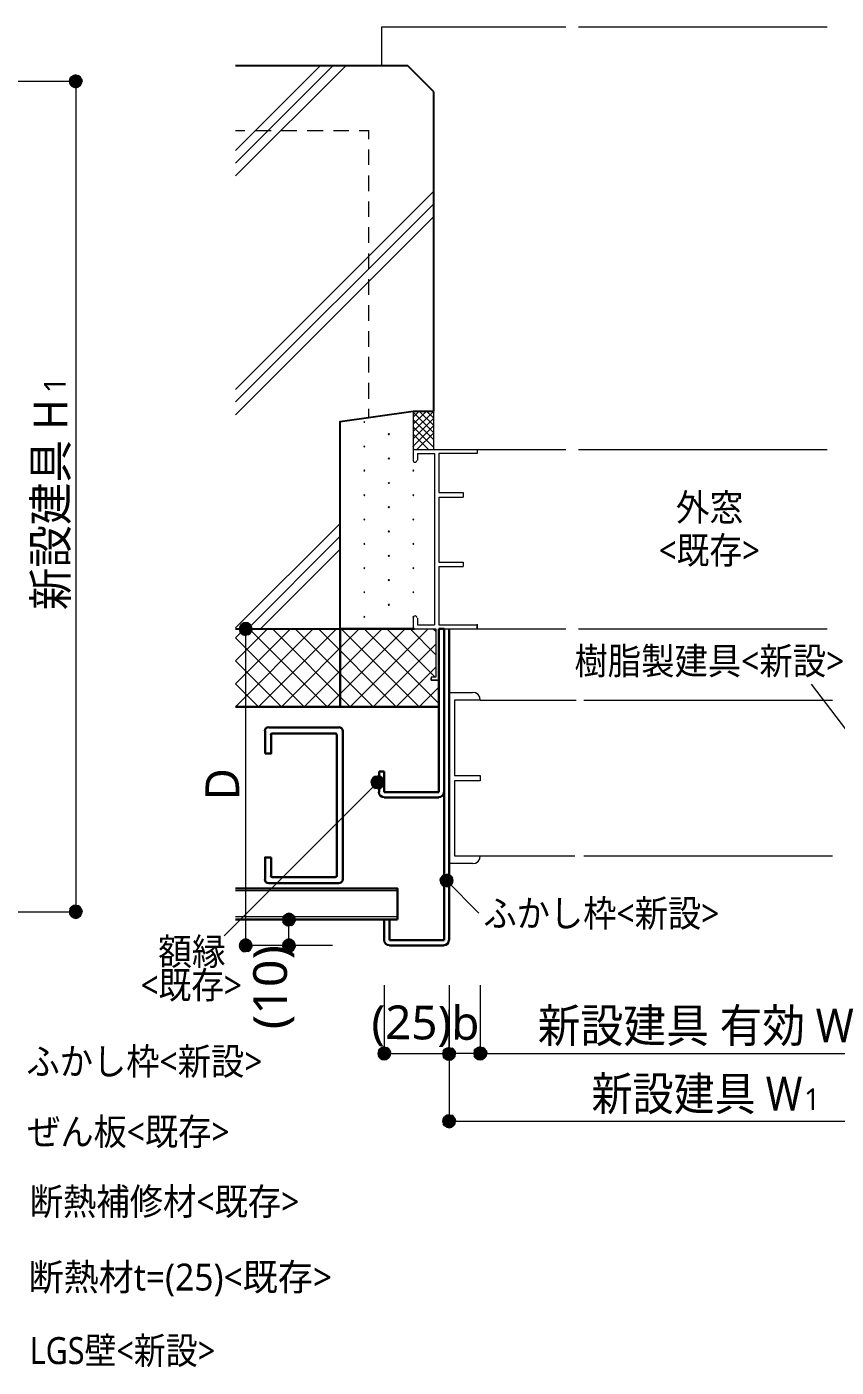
# Model space of a CAD drawing. Header units: millimetres. Extents: x 0 to 420, y 0 to 297.
# Drawn here: x 99.9 to 162.3, y 111.3 to 214.6 of the extents above; entities that cross this region are included whole.
import ezdxf
from ezdxf.enums import TextEntityAlignment as Align

# ---------------------------------------------------------------- set-up
doc = ezdxf.new("R2010")
doc.units = ezdxf.units.MM
doc.styles.add('kst32b', font='NotoSansJP-Variable.ttf')

msp = doc.modelspace()

# ---------------------------------------------------------------- hatches: boundary and pattern name
h = msp.add_hatch(color=7)
h.paths.add_polyline_path([(103.51, 210.88), (103.34, 210.78), (103.7, 210.44), (103.51, 210.88)])
h.paths.add_polyline_path([(103.34, 210.78), (103.7, 210.44), (103.23, 210.63), (103.34, 210.78)])
h.paths.add_polyline_path([(103.7, 210.44), (103.23, 210.63), (103.19, 210.44), (103.7, 210.44)])
h = msp.add_hatch(color=7)
h.paths.add_polyline_path([(104.03, 210.78), (103.89, 210.88), (103.7, 210.44), (104.03, 210.78)])
h.paths.add_polyline_path([(103.89, 210.88), (103.7, 210.44), (103.7, 210.93), (103.89, 210.88)])
h.paths.add_polyline_path([(103.7, 210.44), (103.7, 210.93), (103.51, 210.88), (103.7, 210.44)])
h = msp.add_hatch(color=7)
h.paths.add_polyline_path([(104.14, 210.25), (104.18, 210.44), (103.7, 210.44), (104.14, 210.25)])
h.paths.add_polyline_path([(104.18, 210.44), (103.7, 210.44), (104.14, 210.63), (104.18, 210.44)])
h.paths.add_polyline_path([(103.7, 210.44), (104.14, 210.63), (104.03, 210.78), (103.7, 210.44)])
h = msp.add_hatch(color=7)
h.paths.add_polyline_path([(103.19, 210.44), (103.23, 210.25), (103.7, 210.44), (103.19, 210.44)])
h.paths.add_polyline_path([(103.23, 210.25), (103.7, 210.44), (103.34, 210.08), (103.23, 210.25)])
h.paths.add_polyline_path([(103.7, 210.44), (103.34, 210.08), (103.51, 209.97), (103.7, 210.44)])
for points in [[(103.51, 209.97), (103.7, 209.93), (103.7, 210.44), (103.51, 209.97)], [(125.94, 184.21), (125.92, 184.19), (125.9, 184.17), (125.92, 184.15), (125.94, 184.13), (125.96, 184.15), (125.98, 184.17), (125.96, 184.19), (125.94, 184.21)], [(129.71, 184.21), (129.69, 184.19), (129.67, 184.17), (129.69, 184.15), (129.71, 184.13), (129.73, 184.15), (129.75, 184.17), (129.73, 184.19), (129.71, 184.21)], [(127.83, 183.28), (127.8, 183.26), (127.78, 183.24), (127.8, 183.22), (127.83, 183.2), (127.85, 183.22), (127.87, 183.24), (127.85, 183.26), (127.83, 183.28)], [(125.94, 182.33), (125.92, 182.31), (125.9, 182.29), (125.92, 182.27), (125.94, 182.24), (125.96, 182.27), (125.98, 182.29), (125.96, 182.31), (125.94, 182.33)], [(129.71, 182.33), (129.69, 182.31), (129.67, 182.29), (129.69, 182.27), (129.71, 182.24), (129.73, 182.27), (129.75, 182.29), (129.73, 182.31), (129.71, 182.33)], [(127.83, 181.4), (127.8, 181.38), (127.78, 181.36), (127.8, 181.33), (127.83, 181.31), (127.85, 181.33), (127.87, 181.36), (127.85, 181.38), (127.83, 181.4)], [(125.94, 180.47), (125.92, 180.45), (125.9, 180.42), (125.92, 180.4), (125.94, 180.38), (125.96, 180.4), (125.98, 180.42), (125.96, 180.45), (125.94, 180.47)], [(129.71, 180.47), (129.69, 180.45), (129.67, 180.42), (129.69, 180.4), (129.71, 180.38), (129.73, 180.4), (129.75, 180.42), (129.73, 180.45), (129.71, 180.47)], [(127.83, 179.51), (127.8, 179.49), (127.78, 179.47), (127.8, 179.45), (127.83, 179.43), (127.85, 179.45), (127.87, 179.47), (127.85, 179.49), (127.83, 179.51)], [(125.94, 178.58), (125.92, 178.56), (125.9, 178.54), (125.92, 178.52), (125.94, 178.5), (125.96, 178.52), (125.98, 178.54), (125.96, 178.56), (125.94, 178.58)], [(129.71, 178.58), (129.69, 178.56), (129.67, 178.54), (129.69, 178.52), (129.71, 178.5), (129.73, 178.52), (129.75, 178.54), (129.73, 178.56), (129.71, 178.58)], [(125.94, 176.7), (125.92, 176.68), (125.9, 176.66), (125.92, 176.64), (125.94, 176.61), (125.96, 176.64), (125.98, 176.66), (125.96, 176.68), (125.94, 176.7)], [(127.83, 177.65), (127.8, 177.63), (127.78, 177.61), (127.8, 177.59), (127.83, 177.57), (127.85, 177.59), (127.87, 177.61), (127.85, 177.63), (127.83, 177.65)], [(129.71, 176.7), (129.69, 176.68), (129.67, 176.66), (129.69, 176.64), (129.71, 176.61), (129.73, 176.64), (129.75, 176.66), (129.73, 176.68), (129.71, 176.7)], [(127.83, 175.77), (127.8, 175.75), (127.78, 175.73), (127.8, 175.7), (127.83, 175.68), (127.85, 175.7), (127.87, 175.73), (127.85, 175.75), (127.83, 175.77)], [(125.94, 174.84), (125.92, 174.82), (125.9, 174.79), (125.92, 174.77), (125.94, 174.75), (125.96, 174.77), (125.98, 174.79), (125.96, 174.82), (125.94, 174.84)], [(129.71, 174.84), (129.69, 174.82), (129.67, 174.79), (129.69, 174.77), (129.71, 174.75), (129.73, 174.77), (129.75, 174.79), (129.73, 174.82), (129.71, 174.84)], [(127.83, 173.91), (127.8, 173.88), (127.78, 173.86), (127.8, 173.84), (127.83, 173.82), (127.85, 173.84), (127.87, 173.86), (127.85, 173.88), (127.83, 173.91)], [(125.94, 172.95), (125.92, 172.93), (125.9, 172.91), (125.92, 172.89), (125.94, 172.87), (125.96, 172.89), (125.98, 172.91), (125.96, 172.93), (125.94, 172.95)], [(129.71, 172.95), (129.69, 172.93), (129.67, 172.91), (129.69, 172.89), (129.71, 172.87), (129.73, 172.89), (129.75, 172.91), (129.73, 172.93), (129.71, 172.95)], [(127.83, 172.02), (127.8, 172), (127.78, 171.98), (127.8, 171.96), (127.83, 171.94), (127.85, 171.96), (127.87, 171.98), (127.85, 172), (127.83, 172.02)], [(125.94, 171.09), (125.92, 171.07), (125.9, 171.05), (125.92, 171.03), (125.94, 171.01), (125.96, 171.03), (125.98, 171.05), (125.96, 171.07), (125.94, 171.09)], [(129.71, 171.09), (129.69, 171.07), (129.67, 171.05), (129.69, 171.03), (129.71, 171.01), (129.73, 171.03), (129.75, 171.05), (129.73, 171.07), (129.71, 171.09)], [(127.83, 170.14), (127.8, 170.12), (127.78, 170.1), (127.8, 170.07), (127.83, 170.05), (127.85, 170.07), (127.87, 170.1), (127.85, 170.12), (127.83, 170.14)], [(116.33, 168.42), (116.29, 168.23), (116.78, 168.23), (116.33, 168.42)], [(125.94, 169.21), (125.92, 169.19), (125.9, 169.16), (125.92, 169.14), (125.94, 169.12), (125.96, 169.14), (125.98, 169.16), (125.96, 169.19), (125.94, 169.21)], [(129.71, 169.21), (129.69, 169.19), (129.67, 169.16), (129.69, 169.14), (129.71, 169.12), (129.73, 169.14), (129.75, 169.16), (129.73, 169.19), (129.71, 169.21)], [(127.83, 168.27), (127.8, 168.25), (127.78, 168.23), (127.8, 168.21), (127.83, 168.19), (127.85, 168.21), (127.87, 168.23), (127.85, 168.25), (127.83, 168.27)], [(126.49, 156.21), (126.6, 156.06), (126.96, 156.4), (126.49, 156.21)], [(131.8, 148.65), (131.93, 148.48), (132.27, 148.84), (131.8, 148.65)], [(103.51, 145.97), (103.7, 145.92), (103.7, 146.43), (103.51, 145.97)], [(119.66, 146.03), (119.63, 145.84), (120.12, 145.84), (119.66, 146.03)], [(116.33, 144.02), (116.29, 143.83), (116.78, 143.83), (116.33, 144.02)], [(119.66, 144.02), (119.63, 143.83), (120.12, 143.83), (119.66, 144.02)], [(127.28, 135.04), (127.47, 135.02), (127.47, 135.51), (127.28, 135.04)], [(132.29, 135.02), (132.48, 134.98), (132.48, 135.49), (132.29, 135.02)], [(134.68, 135.04), (134.87, 135.02), (134.87, 135.51), (134.68, 135.04)], [(132.29, 129.82), (132.48, 129.77), (132.48, 130.28), (132.29, 129.82)]]:
    msp.add_hatch(color=7).paths.add_polyline_path(points)
h = msp.add_hatch(color=7)
h.paths.add_polyline_path([(103.7, 209.93), (103.89, 209.97), (103.7, 210.44), (103.7, 209.93)])
h.paths.add_polyline_path([(103.89, 209.97), (103.7, 210.44), (104.03, 210.08), (103.89, 209.97)])
h.paths.add_polyline_path([(103.7, 210.44), (104.03, 210.08), (104.14, 210.25), (103.7, 210.44)])
h = msp.add_hatch(color=7)
h.paths.add_polyline_path([(116.78, 168.72), (116.59, 168.7), (116.78, 168.23), (116.78, 168.72)])
h.paths.add_polyline_path([(116.59, 168.7), (116.78, 168.23), (116.44, 168.59), (116.59, 168.7)])
h.paths.add_polyline_path([(116.78, 168.23), (116.44, 168.59), (116.33, 168.42), (116.78, 168.23)])
h = msp.add_hatch(color=7)
h.paths.add_polyline_path([(117.24, 168.42), (117.14, 168.59), (116.78, 168.23), (117.24, 168.42)])
h.paths.add_polyline_path([(117.14, 168.59), (116.78, 168.23), (116.97, 168.7), (117.14, 168.59)])
h.paths.add_polyline_path([(116.78, 168.23), (116.97, 168.7), (116.78, 168.72), (116.78, 168.23)])
h = msp.add_hatch(color=7)
h.paths.add_polyline_path([(117.14, 167.87), (117.24, 168.04), (116.78, 168.23), (117.14, 167.87)])
h.paths.add_polyline_path([(117.24, 168.04), (116.78, 168.23), (117.28, 168.23), (117.24, 168.04)])
h.paths.add_polyline_path([(116.78, 168.23), (117.28, 168.23), (117.24, 168.42), (116.78, 168.23)])
h = msp.add_hatch(color=7)
h.paths.add_polyline_path([(116.29, 168.23), (116.33, 168.04), (116.78, 168.23), (116.29, 168.23)])
h.paths.add_polyline_path([(116.33, 168.04), (116.78, 168.23), (116.44, 167.87), (116.33, 168.04)])
h.paths.add_polyline_path([(116.78, 168.23), (116.44, 167.87), (116.59, 167.77), (116.78, 168.23)])
h = msp.add_hatch(color=7)
h.paths.add_polyline_path([(116.59, 167.77), (116.78, 167.72), (116.78, 168.23), (116.59, 167.77)])
h.paths.add_polyline_path([(116.78, 167.72), (116.78, 168.23), (116.97, 167.77), (116.78, 167.72)])
h.paths.add_polyline_path([(116.78, 168.23), (116.97, 167.77), (117.14, 167.87), (116.78, 168.23)])
h = msp.add_hatch(color=7)
h.paths.add_polyline_path([(126.6, 156.76), (126.49, 156.59), (126.96, 156.4), (126.6, 156.76)])
h.paths.add_polyline_path([(126.49, 156.59), (126.96, 156.4), (126.45, 156.4), (126.49, 156.59)])
h.paths.add_polyline_path([(126.96, 156.4), (126.45, 156.4), (126.49, 156.21), (126.96, 156.4)])
h = msp.add_hatch(color=7)
h.paths.add_polyline_path([(127.15, 156.87), (126.96, 156.91), (126.96, 156.4), (127.15, 156.87)])
h.paths.add_polyline_path([(126.96, 156.91), (126.96, 156.4), (126.77, 156.87), (126.96, 156.91)])
h.paths.add_polyline_path([(126.96, 156.4), (126.77, 156.87), (126.6, 156.76), (126.96, 156.4)])
h = msp.add_hatch(color=7)
h.paths.add_polyline_path([(126.6, 156.06), (126.77, 155.93), (126.96, 156.4), (126.6, 156.06)])
h.paths.add_polyline_path([(126.77, 155.93), (126.96, 156.4), (126.96, 155.91), (126.77, 155.93)])
h.paths.add_polyline_path([(126.96, 156.4), (126.96, 155.91), (127.15, 155.93), (126.96, 156.4)])
h = msp.add_hatch(color=7)
h.paths.add_polyline_path([(127.44, 156.4), (127.42, 156.59), (126.96, 156.4), (127.44, 156.4)])
h.paths.add_polyline_path([(127.42, 156.59), (126.96, 156.4), (127.32, 156.76), (127.42, 156.59)])
h.paths.add_polyline_path([(126.96, 156.4), (127.32, 156.76), (127.15, 156.87), (126.96, 156.4)])
h = msp.add_hatch(color=7)
h.paths.add_polyline_path([(127.15, 155.93), (127.32, 156.06), (126.96, 156.4), (127.15, 155.93)])
h.paths.add_polyline_path([(127.32, 156.06), (126.96, 156.4), (127.42, 156.21), (127.32, 156.06)])
h.paths.add_polyline_path([(126.96, 156.4), (127.42, 156.21), (127.44, 156.4), (126.96, 156.4)])
h = msp.add_hatch(color=7)
h.paths.add_polyline_path([(131.93, 149.18), (131.8, 149.03), (132.27, 148.84), (131.93, 149.18)])
h.paths.add_polyline_path([(131.8, 149.03), (132.27, 148.84), (131.78, 148.84), (131.8, 149.03)])
h.paths.add_polyline_path([(132.27, 148.84), (131.78, 148.84), (131.8, 148.65), (132.27, 148.84)])
h = msp.add_hatch(color=7)
h.paths.add_polyline_path([(132.46, 149.29), (132.27, 149.33), (132.27, 148.84), (132.46, 149.29)])
h.paths.add_polyline_path([(132.27, 149.33), (132.27, 148.84), (132.08, 149.29), (132.27, 149.33)])
h.paths.add_polyline_path([(132.27, 148.84), (132.08, 149.29), (131.93, 149.18), (132.27, 148.84)])
h = msp.add_hatch(color=7)
h.paths.add_polyline_path([(131.93, 148.48), (132.08, 148.38), (132.27, 148.84), (131.93, 148.48)])
h.paths.add_polyline_path([(132.08, 148.38), (132.27, 148.84), (132.27, 148.34), (132.08, 148.38)])
h.paths.add_polyline_path([(132.27, 148.84), (132.27, 148.34), (132.46, 148.38), (132.27, 148.84)])
h = msp.add_hatch(color=7)
h.paths.add_polyline_path([(132.78, 148.84), (132.74, 149.03), (132.27, 148.84), (132.78, 148.84)])
h.paths.add_polyline_path([(132.74, 149.03), (132.27, 148.84), (132.63, 149.18), (132.74, 149.03)])
h.paths.add_polyline_path([(132.27, 148.84), (132.63, 149.18), (132.46, 149.29), (132.27, 148.84)])
h = msp.add_hatch(color=7)
h.paths.add_polyline_path([(132.46, 148.38), (132.63, 148.48), (132.27, 148.84), (132.46, 148.38)])
h.paths.add_polyline_path([(132.63, 148.48), (132.27, 148.84), (132.74, 148.65), (132.63, 148.48)])
h.paths.add_polyline_path([(132.27, 148.84), (132.74, 148.65), (132.78, 148.84), (132.27, 148.84)])
h = msp.add_hatch(color=7)
h.paths.add_polyline_path([(103.51, 146.9), (103.34, 146.79), (103.7, 146.43), (103.51, 146.9)])
h.paths.add_polyline_path([(103.34, 146.79), (103.7, 146.43), (103.23, 146.62), (103.34, 146.79)])
h.paths.add_polyline_path([(103.7, 146.43), (103.23, 146.62), (103.19, 146.43), (103.7, 146.43)])
h = msp.add_hatch(color=7)
h.paths.add_polyline_path([(104.03, 146.79), (103.89, 146.9), (103.7, 146.43), (104.03, 146.79)])
h.paths.add_polyline_path([(103.89, 146.9), (103.7, 146.43), (103.7, 146.94), (103.89, 146.9)])
h.paths.add_polyline_path([(103.7, 146.43), (103.7, 146.94), (103.51, 146.9), (103.7, 146.43)])
h = msp.add_hatch(color=7)
h.paths.add_polyline_path([(104.14, 146.24), (104.18, 146.43), (103.7, 146.43), (104.14, 146.24)])
h.paths.add_polyline_path([(104.18, 146.43), (103.7, 146.43), (104.14, 146.62), (104.18, 146.43)])
h.paths.add_polyline_path([(103.7, 146.43), (104.14, 146.62), (104.03, 146.79), (103.7, 146.43)])
h = msp.add_hatch(color=7)
h.paths.add_polyline_path([(103.19, 146.43), (103.23, 146.24), (103.7, 146.43), (103.19, 146.43)])
h.paths.add_polyline_path([(103.23, 146.24), (103.7, 146.43), (103.34, 146.07), (103.23, 146.24)])
h.paths.add_polyline_path([(103.7, 146.43), (103.34, 146.07), (103.51, 145.97), (103.7, 146.43)])
h = msp.add_hatch(color=7)
h.paths.add_polyline_path([(103.7, 145.92), (103.89, 145.97), (103.7, 146.43), (103.7, 145.92)])
h.paths.add_polyline_path([(103.89, 145.97), (103.7, 146.43), (104.03, 146.07), (103.89, 145.97)])
h.paths.add_polyline_path([(103.7, 146.43), (104.03, 146.07), (104.14, 146.24), (103.7, 146.43)])
h = msp.add_hatch(color=7)
h.paths.add_polyline_path([(119.63, 145.84), (119.66, 145.65), (120.12, 145.84), (119.63, 145.84)])
h.paths.add_polyline_path([(119.66, 145.65), (120.12, 145.84), (119.78, 145.48), (119.66, 145.65)])
h.paths.add_polyline_path([(120.12, 145.84), (119.78, 145.48), (119.93, 145.37), (120.12, 145.84)])
h = msp.add_hatch(color=7)
h.paths.add_polyline_path([(120.12, 146.33), (119.93, 146.28), (120.12, 145.84), (120.12, 146.33)])
h.paths.add_polyline_path([(119.93, 146.28), (120.12, 145.84), (119.78, 146.18), (119.93, 146.28)])
h.paths.add_polyline_path([(120.12, 145.84), (119.78, 146.18), (119.66, 146.03), (120.12, 145.84)])
h = msp.add_hatch(color=7)
h.paths.add_polyline_path([(119.93, 145.37), (120.12, 145.33), (120.12, 145.84), (119.93, 145.37)])
h.paths.add_polyline_path([(120.12, 145.33), (120.12, 145.84), (120.31, 145.37), (120.12, 145.33)])
h.paths.add_polyline_path([(120.12, 145.84), (120.31, 145.37), (120.48, 145.48), (120.12, 145.84)])
h = msp.add_hatch(color=7)
h.paths.add_polyline_path([(120.59, 146.03), (120.48, 146.18), (120.12, 145.84), (120.59, 146.03)])
h.paths.add_polyline_path([(120.48, 146.18), (120.12, 145.84), (120.31, 146.28), (120.48, 146.18)])
h.paths.add_polyline_path([(120.12, 145.84), (120.31, 146.28), (120.12, 146.33), (120.12, 145.84)])
h = msp.add_hatch(color=7)
h.paths.add_polyline_path([(120.48, 145.48), (120.59, 145.65), (120.12, 145.84), (120.48, 145.48)])
h.paths.add_polyline_path([(120.59, 145.65), (120.12, 145.84), (120.63, 145.84), (120.59, 145.65)])
h.paths.add_polyline_path([(120.12, 145.84), (120.63, 145.84), (120.59, 146.03), (120.12, 145.84)])
h = msp.add_hatch(color=7)
h.paths.add_polyline_path([(116.29, 143.83), (116.33, 143.64), (116.78, 143.83), (116.29, 143.83)])
h.paths.add_polyline_path([(116.33, 143.64), (116.78, 143.83), (116.44, 143.47), (116.33, 143.64)])
h.paths.add_polyline_path([(116.78, 143.83), (116.44, 143.47), (116.59, 143.36), (116.78, 143.83)])
h = msp.add_hatch(color=7)
h.paths.add_polyline_path([(116.78, 144.34), (116.59, 144.29), (116.78, 143.83), (116.78, 144.34)])
h.paths.add_polyline_path([(116.59, 144.29), (116.78, 143.83), (116.44, 144.19), (116.59, 144.29)])
h.paths.add_polyline_path([(116.78, 143.83), (116.44, 144.19), (116.33, 144.02), (116.78, 143.83)])
h = msp.add_hatch(color=7)
h.paths.add_polyline_path([(116.59, 143.36), (116.78, 143.34), (116.78, 143.83), (116.59, 143.36)])
h.paths.add_polyline_path([(116.78, 143.34), (116.78, 143.83), (116.97, 143.36), (116.78, 143.34)])
h.paths.add_polyline_path([(116.78, 143.83), (116.97, 143.36), (117.14, 143.47), (116.78, 143.83)])
h = msp.add_hatch(color=7)
h.paths.add_polyline_path([(117.24, 144.02), (117.14, 144.19), (116.78, 143.83), (117.24, 144.02)])
h.paths.add_polyline_path([(117.14, 144.19), (116.78, 143.83), (116.97, 144.29), (117.14, 144.19)])
h.paths.add_polyline_path([(116.78, 143.83), (116.97, 144.29), (116.78, 144.34), (116.78, 143.83)])
h = msp.add_hatch(color=7)
h.paths.add_polyline_path([(117.14, 143.47), (117.24, 143.64), (116.78, 143.83), (117.14, 143.47)])
h.paths.add_polyline_path([(117.24, 143.64), (116.78, 143.83), (117.28, 143.83), (117.24, 143.64)])
h.paths.add_polyline_path([(116.78, 143.83), (117.28, 143.83), (117.24, 144.02), (116.78, 143.83)])
h = msp.add_hatch(color=7)
h.paths.add_polyline_path([(119.63, 143.83), (119.66, 143.64), (120.12, 143.83), (119.63, 143.83)])
h.paths.add_polyline_path([(119.66, 143.64), (120.12, 143.83), (119.78, 143.47), (119.66, 143.64)])
h.paths.add_polyline_path([(120.12, 143.83), (119.78, 143.47), (119.93, 143.36), (120.12, 143.83)])
h = msp.add_hatch(color=7)
h.paths.add_polyline_path([(120.12, 144.34), (119.93, 144.29), (120.12, 143.83), (120.12, 144.34)])
h.paths.add_polyline_path([(119.93, 144.29), (120.12, 143.83), (119.78, 144.19), (119.93, 144.29)])
h.paths.add_polyline_path([(120.12, 143.83), (119.78, 144.19), (119.66, 144.02), (120.12, 143.83)])
h = msp.add_hatch(color=7)
h.paths.add_polyline_path([(119.93, 143.36), (120.12, 143.34), (120.12, 143.83), (119.93, 143.36)])
h.paths.add_polyline_path([(120.12, 143.34), (120.12, 143.83), (120.31, 143.36), (120.12, 143.34)])
h.paths.add_polyline_path([(120.12, 143.83), (120.31, 143.36), (120.48, 143.47), (120.12, 143.83)])
h = msp.add_hatch(color=7)
h.paths.add_polyline_path([(120.59, 144.02), (120.48, 144.19), (120.12, 143.83), (120.59, 144.02)])
h.paths.add_polyline_path([(120.48, 144.19), (120.12, 143.83), (120.31, 144.29), (120.48, 144.19)])
h.paths.add_polyline_path([(120.12, 143.83), (120.31, 144.29), (120.12, 144.34), (120.12, 143.83)])
h = msp.add_hatch(color=7)
h.paths.add_polyline_path([(120.48, 143.47), (120.59, 143.64), (120.12, 143.83), (120.48, 143.47)])
h.paths.add_polyline_path([(120.59, 143.64), (120.12, 143.83), (120.63, 143.83), (120.59, 143.64)])
h.paths.add_polyline_path([(120.12, 143.83), (120.63, 143.83), (120.59, 144.02), (120.12, 143.83)])
h = msp.add_hatch(color=7)
h.paths.add_polyline_path([(127.28, 135.97), (127.13, 135.87), (127.47, 135.51), (127.28, 135.97)])
h.paths.add_polyline_path([(127.13, 135.87), (127.47, 135.51), (127.02, 135.7), (127.13, 135.87)])
h.paths.add_polyline_path([(127.47, 135.51), (127.02, 135.7), (126.98, 135.51), (127.47, 135.51)])
h = msp.add_hatch(color=7)
h.paths.add_polyline_path([(126.98, 135.51), (127.02, 135.32), (127.47, 135.51), (126.98, 135.51)])
h.paths.add_polyline_path([(127.02, 135.32), (127.47, 135.51), (127.13, 135.17), (127.02, 135.32)])
h.paths.add_polyline_path([(127.47, 135.51), (127.13, 135.17), (127.28, 135.04), (127.47, 135.51)])
h = msp.add_hatch(color=7)
h.paths.add_polyline_path([(127.83, 135.87), (127.66, 135.97), (127.47, 135.51), (127.83, 135.87)])
h.paths.add_polyline_path([(127.66, 135.97), (127.47, 135.51), (127.47, 136.02), (127.66, 135.97)])
h.paths.add_polyline_path([(127.47, 135.51), (127.47, 136.02), (127.28, 135.97), (127.47, 135.51)])
h = msp.add_hatch(color=7)
h.paths.add_polyline_path([(127.93, 135.32), (127.97, 135.51), (127.47, 135.51), (127.93, 135.32)])
h.paths.add_polyline_path([(127.97, 135.51), (127.47, 135.51), (127.93, 135.7), (127.97, 135.51)])
h.paths.add_polyline_path([(127.47, 135.51), (127.93, 135.7), (127.83, 135.87), (127.47, 135.51)])
h = msp.add_hatch(color=7)
h.paths.add_polyline_path([(127.47, 135.02), (127.66, 135.04), (127.47, 135.51), (127.47, 135.02)])
h.paths.add_polyline_path([(127.66, 135.04), (127.47, 135.51), (127.83, 135.17), (127.66, 135.04)])
h.paths.add_polyline_path([(127.47, 135.51), (127.83, 135.17), (127.93, 135.32), (127.47, 135.51)])
h = msp.add_hatch(color=7)
h.paths.add_polyline_path([(132.29, 135.93), (132.12, 135.83), (132.48, 135.49), (132.29, 135.93)])
h.paths.add_polyline_path([(132.12, 135.83), (132.48, 135.49), (132.02, 135.68), (132.12, 135.83)])
h.paths.add_polyline_path([(132.48, 135.49), (132.02, 135.68), (131.97, 135.49), (132.48, 135.49)])
h = msp.add_hatch(color=7)
h.paths.add_polyline_path([(131.97, 135.49), (132.02, 135.28), (132.48, 135.49), (131.97, 135.49)])
h.paths.add_polyline_path([(132.02, 135.28), (132.48, 135.49), (132.12, 135.13), (132.02, 135.28)])
h.paths.add_polyline_path([(132.48, 135.49), (132.12, 135.13), (132.29, 135.02), (132.48, 135.49)])
h = msp.add_hatch(color=7)
h.paths.add_polyline_path([(132.82, 135.83), (132.67, 135.93), (132.48, 135.49), (132.82, 135.83)])
h.paths.add_polyline_path([(132.67, 135.93), (132.48, 135.49), (132.48, 135.97), (132.67, 135.93)])
h.paths.add_polyline_path([(132.48, 135.49), (132.48, 135.97), (132.29, 135.93), (132.48, 135.49)])
h = msp.add_hatch(color=7)
h.paths.add_polyline_path([(132.93, 135.28), (132.97, 135.49), (132.48, 135.49), (132.93, 135.28)])
h.paths.add_polyline_path([(132.97, 135.49), (132.48, 135.49), (132.93, 135.68), (132.97, 135.49)])
h.paths.add_polyline_path([(132.48, 135.49), (132.93, 135.68), (132.82, 135.83), (132.48, 135.49)])
h = msp.add_hatch(color=7)
h.paths.add_polyline_path([(132.48, 134.98), (132.67, 135.02), (132.48, 135.49), (132.48, 134.98)])
h.paths.add_polyline_path([(132.67, 135.02), (132.48, 135.49), (132.82, 135.13), (132.67, 135.02)])
h.paths.add_polyline_path([(132.48, 135.49), (132.82, 135.13), (132.93, 135.28), (132.48, 135.49)])
h = msp.add_hatch(color=7)
h.paths.add_polyline_path([(134.68, 135.97), (134.51, 135.87), (134.87, 135.51), (134.68, 135.97)])
h.paths.add_polyline_path([(134.51, 135.87), (134.87, 135.51), (134.41, 135.7), (134.51, 135.87)])
h.paths.add_polyline_path([(134.87, 135.51), (134.41, 135.7), (134.37, 135.51), (134.87, 135.51)])
h = msp.add_hatch(color=7)
h.paths.add_polyline_path([(134.37, 135.51), (134.41, 135.32), (134.87, 135.51), (134.37, 135.51)])
h.paths.add_polyline_path([(134.41, 135.32), (134.87, 135.51), (134.51, 135.17), (134.41, 135.32)])
h.paths.add_polyline_path([(134.87, 135.51), (134.51, 135.17), (134.68, 135.04), (134.87, 135.51)])
h = msp.add_hatch(color=7)
h.paths.add_polyline_path([(135.23, 135.87), (135.06, 135.97), (134.87, 135.51), (135.23, 135.87)])
h.paths.add_polyline_path([(135.06, 135.97), (134.87, 135.51), (134.87, 136.02), (135.06, 135.97)])
h.paths.add_polyline_path([(134.87, 135.51), (134.87, 136.02), (134.68, 135.97), (134.87, 135.51)])
h = msp.add_hatch(color=7)
h.paths.add_polyline_path([(135.34, 135.32), (135.38, 135.51), (134.87, 135.51), (135.34, 135.32)])
h.paths.add_polyline_path([(135.38, 135.51), (134.87, 135.51), (135.34, 135.7), (135.38, 135.51)])
h.paths.add_polyline_path([(134.87, 135.51), (135.34, 135.7), (135.23, 135.87), (134.87, 135.51)])
h = msp.add_hatch(color=7)
h.paths.add_polyline_path([(134.87, 135.02), (135.06, 135.04), (134.87, 135.51), (134.87, 135.02)])
h.paths.add_polyline_path([(135.06, 135.04), (134.87, 135.51), (135.23, 135.17), (135.06, 135.04)])
h.paths.add_polyline_path([(134.87, 135.51), (135.23, 135.17), (135.34, 135.32), (134.87, 135.51)])
h = msp.add_hatch(color=7)
h.paths.add_polyline_path([(132.29, 130.75), (132.12, 130.64), (132.48, 130.28), (132.29, 130.75)])
h.paths.add_polyline_path([(132.12, 130.64), (132.48, 130.28), (132.02, 130.47), (132.12, 130.64)])
h.paths.add_polyline_path([(132.48, 130.28), (132.02, 130.47), (131.97, 130.28), (132.48, 130.28)])
h = msp.add_hatch(color=7)
h.paths.add_polyline_path([(131.97, 130.28), (132.02, 130.09), (132.48, 130.28), (131.97, 130.28)])
h.paths.add_polyline_path([(132.02, 130.09), (132.48, 130.28), (132.12, 129.92), (132.02, 130.09)])
h.paths.add_polyline_path([(132.48, 130.28), (132.12, 129.92), (132.29, 129.82), (132.48, 130.28)])
h = msp.add_hatch(color=7)
h.paths.add_polyline_path([(132.82, 130.64), (132.67, 130.75), (132.48, 130.28), (132.82, 130.64)])
h.paths.add_polyline_path([(132.67, 130.75), (132.48, 130.28), (132.48, 130.79), (132.67, 130.75)])
h.paths.add_polyline_path([(132.48, 130.28), (132.48, 130.79), (132.29, 130.75), (132.48, 130.28)])
h = msp.add_hatch(color=7)
h.paths.add_polyline_path([(132.93, 130.09), (132.97, 130.28), (132.48, 130.28), (132.93, 130.09)])
h.paths.add_polyline_path([(132.97, 130.28), (132.48, 130.28), (132.93, 130.47), (132.97, 130.28)])
h.paths.add_polyline_path([(132.48, 130.28), (132.93, 130.47), (132.82, 130.64), (132.48, 130.28)])
h = msp.add_hatch(color=7)
h.paths.add_polyline_path([(132.48, 129.77), (132.67, 129.82), (132.48, 130.28), (132.48, 129.77)])
h.paths.add_polyline_path([(132.67, 129.82), (132.48, 130.28), (132.82, 129.92), (132.67, 129.82)])
h.paths.add_polyline_path([(132.48, 130.28), (132.82, 129.92), (132.93, 130.09), (132.48, 130.28)])

# ---------------------------------------------------------------- linework, layer by layer
at = {"lineweight": 13}
for points in [[(127.28, 214.63), (141.46, 214.63)], [(127.28, 211.62), (127.28, 214.63)], [(142.45, 214.63), (161.61, 214.63)], [(122.53, 211.62), (116.01, 205.1)], [(124.5, 211.62), (116.01, 203.14)], [(123.51, 211.62), (116.01, 204.13)], [(95.23, 210.44), (103.7, 210.44)], [(103.7, 210.44), (103.7, 146.43)], [(116.01, 206.63), (116.73, 206.63)], [(117.54, 206.63), (118.75, 206.63)], [(119.55, 206.63), (120.73, 206.63)], [(121.54, 206.63), (122.75, 206.63)], [(123.55, 206.63), (124.74, 206.63)], [(125.54, 206.63), (126.28, 206.63)], [(126.28, 205.97), (126.28, 206.63)], [(126.28, 203.98), (126.28, 205.17)], [(126.28, 201.97), (126.28, 203.18)], [(131.28, 201.97), (116.01, 186.69)], [(131.28, 200.98), (116.01, 185.72)], [(126.28, 199.98), (126.28, 201.17)], [(131.28, 200), (116.01, 184.72)], [(126.28, 197.97), (126.28, 199.18)], [(126.28, 195.98), (126.28, 197.17)], [(126.28, 193.97), (126.28, 195.18)], [(126.28, 191.98), (126.28, 193.19)], [(126.28, 189.97), (126.28, 191.18)], [(126.28, 187.98), (126.28, 189.19)], [(126.28, 185.97), (126.28, 187.18)], [(126.28, 184.53), (126.28, 185.19)], [(130.15, 185.02), (129.71, 184.55)], [(130.73, 185.02), (129.71, 184)], [(131.28, 185.02), (129.71, 183.43)], [(129.71, 185.02), (129.71, 181.95)], [(129.71, 184.93), (131.28, 183.35)], [(130.17, 185.02), (131.28, 183.9)], [(130.73, 185.02), (131.28, 184.47)], [(131.28, 182.05), (131.28, 185.02)], [(131.28, 184.47), (129.71, 182.88)], [(129.71, 184.36), (131.28, 182.8)], [(131.28, 183.9), (129.71, 182.31)], [(129.71, 183.81), (131.28, 182.22)], [(129.71, 183.24), (130.89, 182.05)], [(131.28, 183.35), (129.98, 182.05)], [(129.78, 182.05), (129.75, 182.05), (129.72, 182.03), (129.7, 182), (129.69, 181.96)], [(129.71, 181.95), (129.71, 181.23)], [(129.79, 182.05), (134.64, 182.05)], [(134.64, 182.05), (134.64, 181.74), (131.68, 181.74)], [(134.64, 182.05), (141.46, 182.05)], [(142.45, 182.05), (161.61, 182.05)], [(129.69, 181.24), (129.7, 181.18), (129.73, 181.13), (129.79, 181.09), (129.85, 181.08), (129.91, 181.09), (129.96, 181.13), (129.99, 181.18), (130.01, 181.24)], [(130.03, 181.74), (131.34, 181.74)], [(130.03, 181.74), (130.03, 181.23)], [(131.34, 181.74), (131.34, 168.55)], [(131.68, 181.74), (131.68, 178.73)], [(131.68, 178.73), (133.56, 178.73)], [(133.56, 178.73), (133.56, 178.37)], [(131.68, 178.37), (131.68, 173.38)], [(131.68, 178.37), (133.56, 178.37)], [(133.01, 178.37), (133.27, 178.37)], [(124.08, 176.36), (116.01, 168.3)], [(124.08, 175.37), (116.95, 168.23)], [(124.08, 174.37), (117.92, 168.23)], [(131.68, 173.38), (133.56, 173.38)], [(131.68, 173.04), (131.68, 168.55)], [(131.68, 173.04), (133.56, 173.04)], [(133.01, 173.04), (133.27, 173.04)], [(133.56, 173.38), (133.56, 173.04)], [(130.01, 169.07), (129.99, 169.13), (129.96, 169.18), (129.91, 169.22), (129.85, 169.23), (129.79, 169.22), (129.73, 169.18), (129.7, 169.13), (129.69, 169.07)], [(129.71, 169.06), (129.71, 168.34)], [(130.03, 169.06), (130.03, 168.55)], [(130.03, 168.55), (131.34, 168.55)], [(131.68, 168.23), (134.64, 168.23), (134.64, 168.55)], [(131.68, 168.55), (134.64, 168.55)], [(134.64, 168.59), (134.64, 168.23)], [(116.01, 167.53), (116.71, 168.23)], [(116.01, 165.76), (118.47, 168.23)], [(116.01, 164), (120.25, 168.23)], [(116.01, 162.22), (122, 168.23)], [(121.31, 162.22), (116.01, 167.53)], [(116.78, 168.23), (116.78, 143.83)], [(123.08, 162.22), (117.07, 168.23)], [(117.77, 162.22), (123.78, 168.23)], [(124.84, 162.22), (118.85, 168.23)], [(119.55, 162.22), (125.54, 168.23)], [(126.62, 162.22), (120.61, 168.23)], [(121.31, 162.22), (127.32, 168.23)], [(128.38, 162.22), (122.39, 168.23)], [(123.08, 162.22), (129.07, 168.23)], [(130.15, 162.22), (124.14, 168.23)], [(124.84, 162.22), (130.85, 168.23)], [(131.68, 162.48), (125.92, 168.23)], [(131.4, 164.51), (127.68, 168.23)], [(131.45, 166.24), (129.46, 168.23)], [(129.69, 168.35), (129.7, 168.31), (129.72, 168.28), (129.75, 168.26), (129.78, 168.25)], [(129.79, 168.23), (131.45, 168.23)], [(131.45, 168.02), (131.21, 168.23)], [(131.45, 168.23), (131.45, 164.51)], [(131.68, 168.23), (131.68, 164.27)], [(134.64, 168.23), (141.46, 168.23)], [(142.45, 168.23), (161.61, 168.23)], [(126.62, 162.22), (131.45, 167.05)], [(119.55, 162.22), (116.01, 165.76)], [(128.38, 162.22), (131.45, 165.29)], [(131.45, 164.51), (131.09, 164.51), (131.09, 164.27), (131.09, 164.44), (131.09, 164.27)], [(131.68, 164.23), (131.64, 164.27)], [(117.77, 162.22), (116.01, 164)], [(130.15, 162.22), (131.68, 163.75)], [(132.48, 150.14), (132.48, 163.32)], [(132.48, 163.32), (134.28, 163.32)], [(134.87, 162.74), (134.83, 162.97), (134.7, 163.17), (134.51, 163.3), (134.27, 163.34)], [(168, 154.01), (160.4, 163.98)], [(123.47, 162.22), (116.78, 162.22)], [(132.88, 162.73), (132.88, 156.93)], [(134.87, 162.73), (132.88, 162.73)], [(134.87, 162.73), (142.26, 162.73)], [(142.85, 162.73), (162.01, 162.73)], [(126.96, 156.4), (115.13, 144.57)], [(132.88, 156.93), (134.87, 156.93), (134.87, 156.53)], [(132.88, 156.53), (132.88, 150.73)], [(134.87, 156.53), (132.88, 156.53)], [(134.28, 150.14), (132.48, 150.14)], [(132.88, 150.73), (134.87, 150.73)], [(134.27, 150.14), (134.51, 150.18), (134.7, 150.31), (134.83, 150.5), (134.87, 150.74)], [(134.87, 150.73), (142.16, 150.73)], [(142.85, 150.73), (162.01, 150.73)], [(132.27, 148.84), (134.77, 146.33)], [(128.48, 148.04), (116.01, 148.04)], [(98.45, 146.43), (103.7, 146.43)], [(128.48, 146.03), (116.01, 146.03)], [(123.47, 145.84), (116.78, 145.84)], [(120.12, 143.83), (120.12, 145.84)], [(123.47, 143.83), (116.78, 143.83)], [(127.47, 140.76), (127.47, 135.51)], [(132.48, 140.76), (132.48, 135.49)], [(134.87, 140.76), (134.87, 135.51), (132.48, 135.51), (132.48, 138.9)], [(127.47, 135.51), (132.48, 135.51)], [(132.48, 135.55), (132.48, 130.28)], [(134.87, 135.51), (169.97, 135.51)], [(132.48, 130.28), (172.53, 130.28)]]:
    msp.add_lwpolyline(points, dxfattribs=at)
at = {"lineweight": 0}
for points in [[(103.34, 210.78), (103.7, 210.44), (103.23, 210.63)], [(103.51, 210.88), (103.34, 210.78), (103.7, 210.44)], [(103.7, 210.44), (103.7, 210.93), (103.51, 210.88)], [(103.89, 210.88), (103.7, 210.44), (103.7, 210.93)], [(104.03, 210.78), (103.89, 210.88), (103.7, 210.44)], [(103.7, 210.44), (104.14, 210.63), (104.03, 210.78)], [(103.7, 210.44), (103.23, 210.63), (103.19, 210.44)], [(103.19, 210.44), (103.23, 210.25), (103.7, 210.44)], [(103.23, 210.25), (103.7, 210.44), (103.34, 210.08)], [(103.7, 210.44), (103.34, 210.08), (103.51, 209.97)], [(103.51, 209.97), (103.7, 209.93), (103.7, 210.44)], [(104.18, 210.44), (103.7, 210.44), (104.14, 210.63)], [(103.7, 209.93), (103.89, 209.97), (103.7, 210.44)], [(103.89, 209.97), (103.7, 210.44), (104.03, 210.08)], [(103.7, 210.44), (104.03, 210.08), (104.14, 210.25)], [(104.14, 210.25), (104.18, 210.44), (103.7, 210.44)], [(125.94, 184.21), (125.92, 184.19), (125.9, 184.17), (125.92, 184.15), (125.94, 184.13), (125.96, 184.15), (125.98, 184.17), (125.96, 184.19)], [(129.71, 184.21), (129.69, 184.19), (129.67, 184.17), (129.69, 184.15), (129.71, 184.13), (129.73, 184.15), (129.75, 184.17), (129.73, 184.19)], [(127.83, 183.28), (127.8, 183.26), (127.78, 183.24), (127.8, 183.22), (127.83, 183.2), (127.85, 183.22), (127.87, 183.24), (127.85, 183.26)], [(125.94, 182.33), (125.92, 182.31), (125.9, 182.29), (125.92, 182.27), (125.94, 182.24), (125.96, 182.27), (125.98, 182.29), (125.96, 182.31)], [(129.71, 182.33), (129.69, 182.31), (129.67, 182.29), (129.69, 182.27), (129.71, 182.24), (129.73, 182.27), (129.75, 182.29), (129.73, 182.31)], [(127.83, 181.4), (127.8, 181.38), (127.78, 181.36), (127.8, 181.33), (127.83, 181.31), (127.85, 181.33), (127.87, 181.36), (127.85, 181.38)], [(125.94, 180.47), (125.92, 180.45), (125.9, 180.42), (125.92, 180.4), (125.94, 180.38), (125.96, 180.4), (125.98, 180.42), (125.96, 180.45)], [(129.71, 180.47), (129.69, 180.45), (129.67, 180.42), (129.69, 180.4), (129.71, 180.38), (129.73, 180.4), (129.75, 180.42), (129.73, 180.45)], [(127.83, 179.51), (127.8, 179.49), (127.78, 179.47), (127.8, 179.45), (127.83, 179.43), (127.85, 179.45), (127.87, 179.47), (127.85, 179.49)], [(125.94, 178.58), (125.92, 178.56), (125.9, 178.54), (125.92, 178.52), (125.94, 178.5), (125.96, 178.52), (125.98, 178.54), (125.96, 178.56)], [(129.71, 178.58), (129.69, 178.56), (129.67, 178.54), (129.69, 178.52), (129.71, 178.5), (129.73, 178.52), (129.75, 178.54), (129.73, 178.56)], [(125.94, 176.7), (125.92, 176.68), (125.9, 176.66), (125.92, 176.64), (125.94, 176.61), (125.96, 176.64), (125.98, 176.66), (125.96, 176.68)], [(127.83, 177.65), (127.8, 177.63), (127.78, 177.61), (127.8, 177.59), (127.83, 177.57), (127.85, 177.59), (127.87, 177.61), (127.85, 177.63)], [(129.71, 176.7), (129.69, 176.68), (129.67, 176.66), (129.69, 176.64), (129.71, 176.61), (129.73, 176.64), (129.75, 176.66), (129.73, 176.68)], [(127.83, 175.77), (127.8, 175.75), (127.78, 175.73), (127.8, 175.7), (127.83, 175.68), (127.85, 175.7), (127.87, 175.73), (127.85, 175.75)], [(125.94, 174.84), (125.92, 174.82), (125.9, 174.79), (125.92, 174.77), (125.94, 174.75), (125.96, 174.77), (125.98, 174.79), (125.96, 174.82)], [(129.71, 174.84), (129.69, 174.82), (129.67, 174.79), (129.69, 174.77), (129.71, 174.75), (129.73, 174.77), (129.75, 174.79), (129.73, 174.82)], [(127.83, 173.91), (127.8, 173.88), (127.78, 173.86), (127.8, 173.84), (127.83, 173.82), (127.85, 173.84), (127.87, 173.86), (127.85, 173.88)], [(125.94, 172.95), (125.92, 172.93), (125.9, 172.91), (125.92, 172.89), (125.94, 172.87), (125.96, 172.89), (125.98, 172.91), (125.96, 172.93)], [(129.71, 172.95), (129.69, 172.93), (129.67, 172.91), (129.69, 172.89), (129.71, 172.87), (129.73, 172.89), (129.75, 172.91), (129.73, 172.93)], [(127.83, 172.02), (127.8, 172), (127.78, 171.98), (127.8, 171.96), (127.83, 171.94), (127.85, 171.96), (127.87, 171.98), (127.85, 172)], [(125.94, 171.09), (125.92, 171.07), (125.9, 171.05), (125.92, 171.03), (125.94, 171.01), (125.96, 171.03), (125.98, 171.05), (125.96, 171.07)], [(129.71, 171.09), (129.69, 171.07), (129.67, 171.05), (129.69, 171.03), (129.71, 171.01), (129.73, 171.03), (129.75, 171.05), (129.73, 171.07)], [(127.83, 170.14), (127.8, 170.12), (127.78, 170.1), (127.8, 170.07), (127.83, 170.05), (127.85, 170.07), (127.87, 170.1), (127.85, 170.12)], [(116.33, 168.42), (116.29, 168.23), (116.78, 168.23)], [(116.78, 168.23), (116.44, 168.59), (116.33, 168.42)], [(116.59, 168.7), (116.78, 168.23), (116.44, 168.59)], [(116.78, 168.72), (116.59, 168.7), (116.78, 168.23)], [(116.78, 168.23), (116.97, 168.7), (116.78, 168.72)], [(117.14, 168.59), (116.78, 168.23), (116.97, 168.7)], [(117.24, 168.42), (117.14, 168.59), (116.78, 168.23)], [(116.78, 168.23), (117.28, 168.23), (117.24, 168.42)], [(125.94, 169.21), (125.92, 169.19), (125.9, 169.16), (125.92, 169.14), (125.94, 169.12), (125.96, 169.14), (125.98, 169.16), (125.96, 169.19)], [(129.71, 169.21), (129.69, 169.19), (129.67, 169.16), (129.69, 169.14), (129.71, 169.12), (129.73, 169.14), (129.75, 169.16), (129.73, 169.19)], [(116.29, 168.23), (116.33, 168.04), (116.78, 168.23)], [(116.33, 168.04), (116.78, 168.23), (116.44, 167.87)], [(116.78, 168.23), (116.44, 167.87), (116.59, 167.77)], [(116.59, 167.77), (116.78, 167.72), (116.78, 168.23)], [(116.78, 167.72), (116.78, 168.23), (116.97, 167.77)], [(116.78, 168.23), (116.97, 167.77), (117.14, 167.87)], [(117.14, 167.87), (117.24, 168.04), (116.78, 168.23)], [(117.24, 168.04), (116.78, 168.23), (117.28, 168.23)], [(127.83, 168.27), (127.8, 168.25), (127.78, 168.23), (127.8, 168.21), (127.83, 168.19), (127.85, 168.21), (127.87, 168.23), (127.85, 168.25)], [(126.49, 156.59), (126.96, 156.4), (126.45, 156.4)], [(126.96, 156.4), (126.45, 156.4), (126.49, 156.21)], [(126.6, 156.76), (126.49, 156.59), (126.96, 156.4)], [(126.49, 156.21), (126.6, 156.06), (126.96, 156.4)], [(126.96, 156.4), (126.77, 156.87), (126.6, 156.76)], [(126.6, 156.06), (126.77, 155.93), (126.96, 156.4)], [(126.96, 156.91), (126.96, 156.4), (126.77, 156.87)], [(126.77, 155.93), (126.96, 156.4), (126.96, 155.91)], [(127.15, 156.87), (126.96, 156.91), (126.96, 156.4)], [(126.96, 156.4), (127.32, 156.76), (127.15, 156.87)], [(127.42, 156.59), (126.96, 156.4), (127.32, 156.76)], [(127.44, 156.4), (127.42, 156.59), (126.96, 156.4)], [(126.96, 156.4), (126.96, 155.91), (127.15, 155.93)], [(127.15, 155.93), (127.32, 156.06), (126.96, 156.4)], [(127.32, 156.06), (126.96, 156.4), (127.42, 156.21)], [(126.96, 156.4), (127.42, 156.21), (127.44, 156.4)], [(131.8, 149.03), (132.27, 148.84), (131.78, 148.84)], [(132.27, 148.84), (131.78, 148.84), (131.8, 148.65)], [(131.93, 149.18), (131.8, 149.03), (132.27, 148.84)], [(131.8, 148.65), (131.93, 148.48), (132.27, 148.84)], [(132.27, 148.84), (132.08, 149.29), (131.93, 149.18)], [(131.93, 148.48), (132.08, 148.38), (132.27, 148.84)], [(132.27, 149.33), (132.27, 148.84), (132.08, 149.29)], [(132.08, 148.38), (132.27, 148.84), (132.27, 148.34)], [(132.46, 149.29), (132.27, 149.33), (132.27, 148.84)], [(132.27, 148.84), (132.63, 149.18), (132.46, 149.29)], [(132.74, 149.03), (132.27, 148.84), (132.63, 149.18)], [(132.78, 148.84), (132.74, 149.03), (132.27, 148.84)], [(132.27, 148.84), (132.27, 148.34), (132.46, 148.38)], [(132.46, 148.38), (132.63, 148.48), (132.27, 148.84)], [(132.63, 148.48), (132.27, 148.84), (132.74, 148.65)], [(132.27, 148.84), (132.74, 148.65), (132.78, 148.84)], [(103.34, 146.79), (103.7, 146.43), (103.23, 146.62)], [(103.51, 146.9), (103.34, 146.79), (103.7, 146.43)], [(103.7, 146.43), (103.7, 146.94), (103.51, 146.9)], [(103.89, 146.9), (103.7, 146.43), (103.7, 146.94)], [(104.03, 146.79), (103.89, 146.9), (103.7, 146.43)], [(103.7, 146.43), (104.14, 146.62), (104.03, 146.79)], [(103.7, 146.43), (103.23, 146.62), (103.19, 146.43)], [(103.19, 146.43), (103.23, 146.24), (103.7, 146.43)], [(103.23, 146.24), (103.7, 146.43), (103.34, 146.07)], [(103.7, 146.43), (103.34, 146.07), (103.51, 145.97)], [(103.51, 145.97), (103.7, 145.92), (103.7, 146.43)], [(104.18, 146.43), (103.7, 146.43), (104.14, 146.62)], [(103.7, 145.92), (103.89, 145.97), (103.7, 146.43)], [(103.89, 145.97), (103.7, 146.43), (104.03, 146.07)], [(103.7, 146.43), (104.03, 146.07), (104.14, 146.24)], [(104.14, 146.24), (104.18, 146.43), (103.7, 146.43)], [(119.66, 146.03), (119.63, 145.84), (120.12, 145.84)], [(119.63, 145.84), (119.66, 145.65), (120.12, 145.84)], [(120.12, 145.84), (119.78, 146.18), (119.66, 146.03)], [(119.66, 145.65), (120.12, 145.84), (119.78, 145.48)], [(119.93, 146.28), (120.12, 145.84), (119.78, 146.18)], [(120.12, 145.84), (119.78, 145.48), (119.93, 145.37)], [(120.12, 146.33), (119.93, 146.28), (120.12, 145.84)], [(119.93, 145.37), (120.12, 145.33), (120.12, 145.84)], [(120.12, 145.84), (120.31, 146.28), (120.12, 146.33)], [(120.48, 146.18), (120.12, 145.84), (120.31, 146.28)], [(120.59, 146.03), (120.48, 146.18), (120.12, 145.84)], [(120.12, 145.84), (120.63, 145.84), (120.59, 146.03)], [(120.12, 145.33), (120.12, 145.84), (120.31, 145.37)], [(120.12, 145.84), (120.31, 145.37), (120.48, 145.48)], [(120.48, 145.48), (120.59, 145.65), (120.12, 145.84)], [(120.59, 145.65), (120.12, 145.84), (120.63, 145.84)], [(116.33, 144.02), (116.29, 143.83), (116.78, 143.83)], [(116.29, 143.83), (116.33, 143.64), (116.78, 143.83)], [(116.78, 143.83), (116.44, 144.19), (116.33, 144.02)], [(116.33, 143.64), (116.78, 143.83), (116.44, 143.47)], [(116.59, 144.29), (116.78, 143.83), (116.44, 144.19)], [(116.78, 143.83), (116.44, 143.47), (116.59, 143.36)], [(116.78, 144.34), (116.59, 144.29), (116.78, 143.83)], [(116.59, 143.36), (116.78, 143.34), (116.78, 143.83)], [(116.78, 143.83), (116.97, 144.29), (116.78, 144.34)], [(117.14, 144.19), (116.78, 143.83), (116.97, 144.29)], [(117.24, 144.02), (117.14, 144.19), (116.78, 143.83)], [(116.78, 143.83), (117.28, 143.83), (117.24, 144.02)], [(116.78, 143.34), (116.78, 143.83), (116.97, 143.36)], [(116.78, 143.83), (116.97, 143.36), (117.14, 143.47)], [(117.14, 143.47), (117.24, 143.64), (116.78, 143.83)], [(117.24, 143.64), (116.78, 143.83), (117.28, 143.83)], [(119.66, 144.02), (119.63, 143.83), (120.12, 143.83)], [(119.63, 143.83), (119.66, 143.64), (120.12, 143.83)], [(120.12, 143.83), (119.78, 144.19), (119.66, 144.02)], [(119.66, 143.64), (120.12, 143.83), (119.78, 143.47)], [(119.93, 144.29), (120.12, 143.83), (119.78, 144.19)], [(120.12, 143.83), (119.78, 143.47), (119.93, 143.36)], [(120.12, 144.34), (119.93, 144.29), (120.12, 143.83)], [(119.93, 143.36), (120.12, 143.34), (120.12, 143.83)], [(120.12, 143.83), (120.31, 144.29), (120.12, 144.34)], [(120.48, 144.19), (120.12, 143.83), (120.31, 144.29)], [(120.59, 144.02), (120.48, 144.19), (120.12, 143.83)], [(120.12, 143.83), (120.63, 143.83), (120.59, 144.02)], [(120.12, 143.34), (120.12, 143.83), (120.31, 143.36)], [(120.12, 143.83), (120.31, 143.36), (120.48, 143.47)], [(120.48, 143.47), (120.59, 143.64), (120.12, 143.83)], [(120.59, 143.64), (120.12, 143.83), (120.63, 143.83)], [(127.47, 135.51), (127.02, 135.7), (126.98, 135.51)], [(126.98, 135.51), (127.02, 135.32), (127.47, 135.51)], [(127.13, 135.87), (127.47, 135.51), (127.02, 135.7)], [(127.02, 135.32), (127.47, 135.51), (127.13, 135.17)], [(127.28, 135.97), (127.13, 135.87), (127.47, 135.51)], [(127.47, 135.51), (127.13, 135.17), (127.28, 135.04)], [(127.47, 135.51), (127.47, 136.02), (127.28, 135.97)], [(127.28, 135.04), (127.47, 135.02), (127.47, 135.51)], [(127.66, 135.97), (127.47, 135.51), (127.47, 136.02)], [(127.83, 135.87), (127.66, 135.97), (127.47, 135.51)], [(127.47, 135.51), (127.93, 135.7), (127.83, 135.87)], [(127.97, 135.51), (127.47, 135.51), (127.93, 135.7)], [(127.47, 135.02), (127.66, 135.04), (127.47, 135.51)], [(127.66, 135.04), (127.47, 135.51), (127.83, 135.17)], [(127.47, 135.51), (127.83, 135.17), (127.93, 135.32)], [(127.93, 135.32), (127.97, 135.51), (127.47, 135.51)], [(132.48, 135.49), (132.02, 135.68), (131.97, 135.49)], [(131.97, 135.49), (132.02, 135.28), (132.48, 135.49)], [(132.12, 135.83), (132.48, 135.49), (132.02, 135.68)], [(132.02, 135.28), (132.48, 135.49), (132.12, 135.13)], [(132.29, 135.93), (132.12, 135.83), (132.48, 135.49)], [(132.48, 135.49), (132.12, 135.13), (132.29, 135.02)], [(132.48, 135.49), (132.48, 135.97), (132.29, 135.93)], [(132.29, 135.02), (132.48, 134.98), (132.48, 135.49)], [(132.67, 135.93), (132.48, 135.49), (132.48, 135.97)], [(132.82, 135.83), (132.67, 135.93), (132.48, 135.49)], [(132.48, 135.49), (132.93, 135.68), (132.82, 135.83)], [(132.97, 135.49), (132.48, 135.49), (132.93, 135.68)], [(132.48, 134.98), (132.67, 135.02), (132.48, 135.49)], [(132.67, 135.02), (132.48, 135.49), (132.82, 135.13)], [(132.48, 135.49), (132.82, 135.13), (132.93, 135.28)], [(132.93, 135.28), (132.97, 135.49), (132.48, 135.49)], [(134.87, 135.51), (134.41, 135.7), (134.37, 135.51)], [(134.37, 135.51), (134.41, 135.32), (134.87, 135.51)], [(134.51, 135.87), (134.87, 135.51), (134.41, 135.7)], [(134.41, 135.32), (134.87, 135.51), (134.51, 135.17)], [(134.68, 135.97), (134.51, 135.87), (134.87, 135.51)], [(134.87, 135.51), (134.51, 135.17), (134.68, 135.04)], [(134.87, 135.51), (134.87, 136.02), (134.68, 135.97)], [(134.68, 135.04), (134.87, 135.02), (134.87, 135.51)], [(135.06, 135.97), (134.87, 135.51), (134.87, 136.02)], [(135.23, 135.87), (135.06, 135.97), (134.87, 135.51)], [(134.87, 135.51), (135.34, 135.7), (135.23, 135.87)], [(135.38, 135.51), (134.87, 135.51), (135.34, 135.7)], [(134.87, 135.02), (135.06, 135.04), (134.87, 135.51)], [(135.06, 135.04), (134.87, 135.51), (135.23, 135.17)], [(134.87, 135.51), (135.23, 135.17), (135.34, 135.32)], [(135.34, 135.32), (135.38, 135.51), (134.87, 135.51)], [(132.48, 130.28), (132.02, 130.47), (131.97, 130.28)], [(131.97, 130.28), (132.02, 130.09), (132.48, 130.28)], [(132.12, 130.64), (132.48, 130.28), (132.02, 130.47)], [(132.02, 130.09), (132.48, 130.28), (132.12, 129.92)], [(132.29, 130.75), (132.12, 130.64), (132.48, 130.28)], [(132.48, 130.28), (132.12, 129.92), (132.29, 129.82)], [(132.48, 130.28), (132.48, 130.79), (132.29, 130.75)], [(132.29, 129.82), (132.48, 129.77), (132.48, 130.28)], [(132.67, 130.75), (132.48, 130.28), (132.48, 130.79)], [(132.82, 130.64), (132.67, 130.75), (132.48, 130.28)], [(132.48, 130.28), (132.93, 130.47), (132.82, 130.64)], [(132.97, 130.28), (132.48, 130.28), (132.93, 130.47)], [(132.48, 129.77), (132.67, 129.82), (132.48, 130.28)], [(132.67, 129.82), (132.48, 130.28), (132.82, 129.92)], [(132.48, 130.28), (132.82, 129.92), (132.93, 130.09)], [(132.93, 130.09), (132.97, 130.28), (132.48, 130.28)]]:
    msp.add_lwpolyline(points, close=True, dxfattribs=at)
at = {"lineweight": 25}
for points in [[(129.29, 211.62), (116.01, 211.62)], [(131.28, 209.63), (129.29, 211.62)], [(131.28, 185.02), (131.28, 209.63)], [(116.01, 168.23), (124.08, 168.23), (124.08, 184.21), (129.71, 185.02)], [(129.71, 185.02), (131.28, 185.02)], [(130.89, 185.02), (131.28, 185.02)]]:
    msp.add_lwpolyline(points, dxfattribs=at)
at = {"lineweight": 30}
for points in [[(124.08, 168.23), (129.79, 168.23)], [(124.08, 168.23), (124.08, 162.22)], [(131.68, 168.23), (131.68, 155.64)], [(131.68, 168.23), (132.08, 168.23)], [(132.08, 168.23), (132.08, 155.64)], [(132.08, 168.23), (132.08, 144.23)], [(132.48, 168.23), (132.48, 144.23)], [(131.68, 162.22), (116.01, 162.22)], [(118.57, 160.65), (118.45, 160.63), (118.35, 160.57), (118.28, 160.47), (118.26, 160.35)], [(118.28, 160.34), (118.28, 158.62)], [(118.58, 160.63), (123.97, 160.63)], [(118.82, 160.17), (118.78, 160.16), (118.75, 160.14), (118.73, 160.11), (118.72, 160.07)], [(118.83, 160.17), (123.72, 160.17)], [(123.8, 160.07), (123.8, 160.11), (123.78, 160.14), (123.75, 160.16), (123.71, 160.17)], [(124.27, 160.35), (124.25, 160.47), (124.18, 160.57), (124.08, 160.63), (123.96, 160.65)], [(124.27, 160.34), (124.27, 148.93)], [(118.28, 158.62), (118.75, 158.62), (118.75, 160.06)], [(123.82, 160.06), (123.82, 149.18)], [(127.08, 155.64), (127.08, 157.23)], [(127.08, 157.23), (127.47, 157.23)], [(127.47, 155.64), (127.47, 157.23)], [(127.06, 155.65), (127.09, 155.5), (127.18, 155.37), (127.3, 155.29), (127.46, 155.26)], [(131.68, 155.64), (127.47, 155.64)], [(131.68, 155.24), (127.47, 155.24)], [(131.67, 155.26), (131.82, 155.29), (131.94, 155.37), (132.03, 155.5), (132.06, 155.65)], [(118.75, 150.62), (118.28, 150.62), (118.28, 148.93)], [(118.75, 150.62), (118.75, 149.18)], [(118.26, 148.94), (118.28, 148.82), (118.35, 148.72), (118.45, 148.66), (118.57, 148.63)], [(118.72, 149.19), (118.73, 149.16), (118.75, 149.13), (118.78, 149.11), (118.82, 149.1)], [(118.83, 149.1), (123.72, 149.1)], [(123.71, 149.1), (123.75, 149.11), (123.78, 149.13), (123.8, 149.16), (123.8, 149.19)], [(123.96, 148.63), (124.08, 148.66), (124.18, 148.72), (124.25, 148.82), (124.27, 148.94)], [(128.48, 145.84), (128.48, 148.23), (116.01, 148.23)], [(118.58, 148.63), (123.97, 148.63)], [(128.48, 145.84), (116.01, 145.84)], [(127.47, 144.23), (127.47, 145.84)], [(127.87, 144.23), (127.87, 145.84)], [(127.47, 144.24), (127.5, 144.09), (127.58, 143.96), (127.7, 143.88), (127.86, 143.85)], [(132.08, 144.23), (127.87, 144.23)], [(132.08, 143.83), (127.87, 143.83)], [(132.07, 143.85), (132.22, 143.88), (132.35, 143.96), (132.43, 144.09), (132.46, 144.24)]]:
    msp.add_lwpolyline(points, dxfattribs=at)
at = {"lineweight": 13}
msp.add_lwpolyline([(131.68, 164.27), (131.09, 164.27), (131.68, 164.27), (131.09, 164.27)], close=True, dxfattribs=at)

# ---------------------------------------------------------------- texts
at = {"style": 'kst32b'}
for s, height, p in [('1', 1.66, (102.91, 186.41)), ('D', 2.6, (116.29, 155.02))]:
    msp.add_text(s, height=height, rotation=90, dxfattribs=at).set_placement(p)
for s, height, p, p2 in [('新設建具 H', 2.599, (103.04, 169.67), (103.04, 185.92)), ('外窓', 2.079, (149.94, 176.55), (155.14, 176.55)), ('<既存>', 2.079, (148.63, 173.25), (156.43, 173.25)), ('樹脂製建具<新設>', 2.079, (142.13, 164.72), (162.93, 164.72)), ('ふかし枠<新設>', 2.079, (135.11, 145.27), (153.3, 145.27)), ('額縁', 2.079, (110.05, 142.32), (115.24, 142.32)), ('(10)', 2.599, (119.97, 137.37), (119.97, 143.87)), ('<既存>', 2.079, (108.69, 139.74), (116.49, 139.74)), ('(25)b', 2.599, (126.47, 136.63), (134.8, 136.55)), ('新設建具 有効 W', 2.599, (139.3, 136.36), (163.66, 136.36)), ('ふかし枠<新設>', 2.079, (99.89, 133.86), (118.08, 133.86)), ('新設建具 W', 2.599, (143.45, 131.11), (159.69, 131.11)), ('ぜん板<既存>', 2.079, (99.95, 128.44), (115.54, 128.44)), ('断熱補修材<既存>', 2.079, (100.14, 123.06), (120.93, 123.06)), ('断熱材t=(25)<既存>', 2.0791, (100.05, 117.24), (123.45, 117.24)), ('LGS壁<新設>', 2.079, (100.14, 111.57), (114.43, 111.57))]:
    msp.add_text(s, height=height, dxfattribs=at).set_placement(p, p2, align=Align.FIT)
msp.add_text('1', height=1.66, dxfattribs=at).set_placement((159.83, 131.15))

doc.saveas('drawing.dxf')
